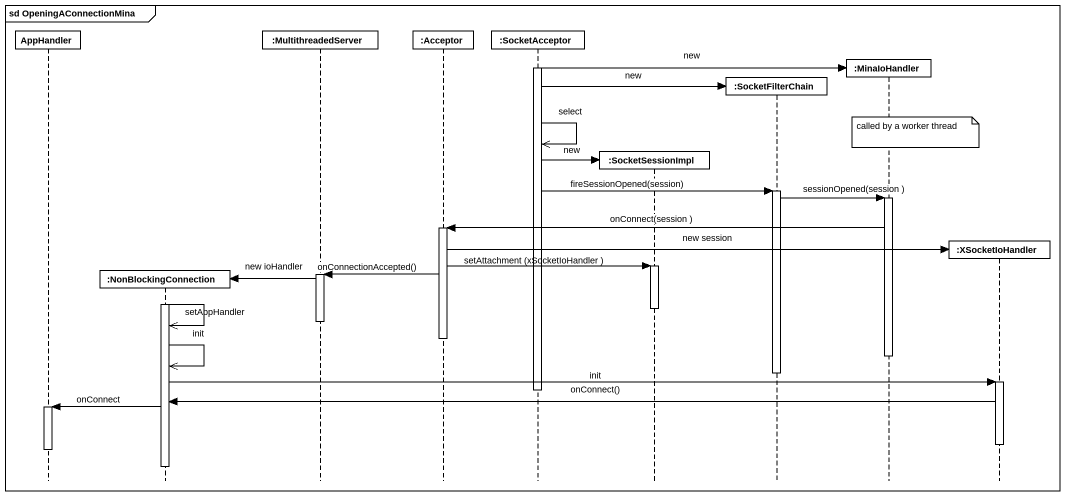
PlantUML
@startuml
mainframe sd OpeningAConnectionMina
hide footbox
participant AppHandler
participant ":NonBlockingConnection" as NonBlockingConnection
participant ":MultithreadedServer" as MultithreadedServer
participant ":Acceptor" as Acceptor
participant ":SocketAcceptor" as SocketAcceptor
participant ":SocketSessionImpl" as SocketSessionImpl
participant ":SocketFilterChain" as SocketFilterChain
participant ":MinaIoHandler" as MinaIoHandler
participant ":XSocketIoHandler" as XSocketIoHandler

activate SocketAcceptor
SocketAcceptor -> MinaIoHandler : new
SocketAcceptor -> SocketFilterChain : new
note over MinaIoHandler : called by a worker thread
SocketAcceptor ->> SocketAcceptor : select
SocketAcceptor -> SocketSessionImpl : new
SocketAcceptor -> SocketFilterChain : fireSessionOpened(session)
activate SocketFilterChain
SocketFilterChain -> MinaIoHandler : sessionOpened(session )
activate MinaIoHandler
MinaIoHandler -> Acceptor : onConnect(session )
activate Acceptor
Acceptor -> XSocketIoHandler : new session
Acceptor -> SocketSessionImpl : setAttachment (xSocketIoHandler )
activate SocketSessionImpl
Acceptor -> MultithreadedServer : onConnectionAccepted()
activate MultithreadedServer
MultithreadedServer -> NonBlockingConnection : new ioHandler
activate NonBlockingConnection
deactivate SocketSessionImpl
deactivate MultithreadedServer
NonBlockingConnection ->> NonBlockingConnection : setAppHandler
deactivate Acceptor
deactivate MinaIoHandler
NonBlockingConnection ->> NonBlockingConnection : init
deactivate SocketFilterChain
NonBlockingConnection -> XSocketIoHandler : init
activate XSocketIoHandler
deactivate SocketAcceptor
XSocketIoHandler -> NonBlockingConnection : onConnect()
NonBlockingConnection -> AppHandler : onConnect
activate AppHandler
deactivate XSocketIoHandler
deactivate AppHandler
deactivate NonBlockingConnection
@enduml
